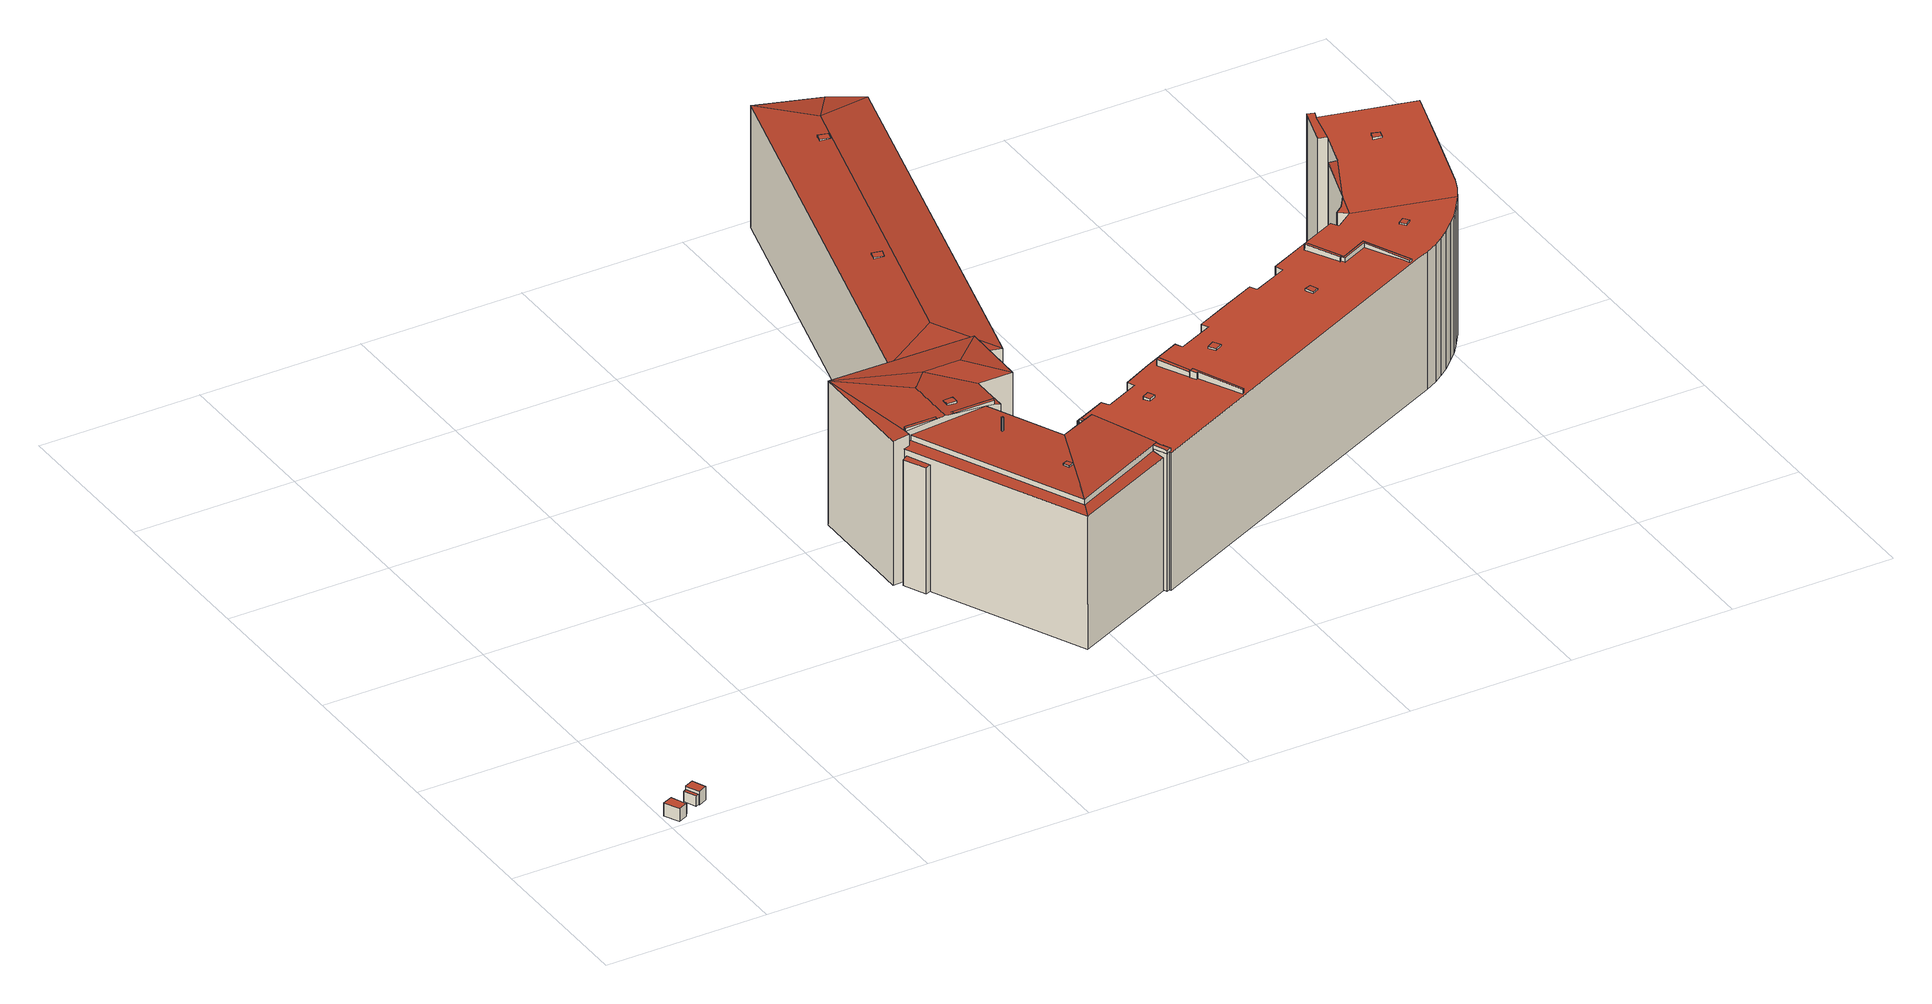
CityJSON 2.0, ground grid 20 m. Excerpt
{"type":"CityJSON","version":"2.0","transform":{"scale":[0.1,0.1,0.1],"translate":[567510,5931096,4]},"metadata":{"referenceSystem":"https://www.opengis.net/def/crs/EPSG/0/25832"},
"CityObjects":{
"building1":{"type":"Building","attributes":{"Grundfläche 2D":"2.468364","Grundhöhe NN":"4.479"},"geometry":[{"type":"Solid","lod":"3","boundaries":[[[[0,1,2,3,4]],[[1,0,5,6]],[[2,1,6,7]],[[8,4,3,2,7,9]],[[0,4,8,5]],[[9,7,6,5,8]]]],"semantics":{"surfaces":[{"type":"RoofSurface"},{"type":"WallSurface"},{"type":"GroundSurface"}],"values":[[0,1,1,1,1,2]]}}]},
"building2":{"type":"Building","attributes":{"Grundfläche 2D":"0.729682","Grundhöhe NN":"4.518"},"geometry":[{"type":"Solid","lod":"3","boundaries":[[[[10,11,12,13]],[[14,9,13,12]],[[9,15,10,13]],[[15,16,11,10]],[[16,14,12,11]],[[16,15,9,14]]]],"semantics":{"surfaces":[{"type":"RoofSurface"},{"type":"WallSurface"},{"type":"GroundSurface"}],"values":[[0,1,1,1,1,2]]}}]},
"building3":{"type":"Building","attributes":{"Grundfläche 2D":"0.786832","Grundhöhe NN":"4.550"},"geometry":[{"type":"Solid","lod":"3","boundaries":[[[[17,18,19,20]],[[21,22,20,19]],[[22,23,17,20]],[[23,24,18,17]],[[24,21,19,18]],[[24,23,22,21]]]],"semantics":{"surfaces":[{"type":"RoofSurface"},{"type":"WallSurface"},{"type":"GroundSurface"}],"values":[[0,1,1,1,1,2]]}}]},
"building4":{"type":"Building","attributes":{"Grundfläche 2D":"2.232279","Grundhöhe NN":"4.550"},"geometry":[{"type":"Solid","lod":"3","boundaries":[[[[25,26,27,28,29]],[[30,27,26,25,31,21]],[[28,27,30,32]],[[29,28,32,33]],[[25,29,33,31]],[[30,21,31,33,32]]]],"semantics":{"surfaces":[{"type":"RoofSurface"},{"type":"WallSurface"},{"type":"GroundSurface"}],"values":[[0,1,1,1,1,2]]}}]},
"building5":{"type":"Building","attributes":{"Grundfläche 2D":"1196.342025","Grundhöhe NN":"4.198"},"children":["building5-1","building5-2","building5-3","building5-4","building5-5","building5-6"],"geometry":[{"type":"MultiSurface","lod":"3","boundaries":[[[34,35,36,37]],[[34,37,38]],[[39,36,35]],[[39,40,37,36]],[[38,37,40]],[[41,42,43,44]],[[45,46,47,41,44]],[[48,41,49,50]],[[47,49,41]],[[49,47,46,51,52,53,54,55,56]],[[56,57,50,49]],[[48,50,57]],[[52,58,59,60]],[[60,59,61,62,63,64,65]],[[66,67,68,69]],[[67,70,71,72,73,68]],[[74,75,76,77,78,79]],[[80,81,79,78]],[[82,83,84,85]],[[86,87,88,89]],[[90,91,92,93]],[[94,95,91,90,96,97]],[[71,70,98,99]],[[72,71,99,100]],[[73,72,100,101]],[[68,73,101,102]],[[69,68,102,103]],[[35,34,104,105]],[[91,95,106,107,39,35,105,108,92]],[[107,109,110,40,39]],[[34,38,111,112,104]],[[38,40,110,111]],[[87,113,114,78,77,115,116,88]],[[80,78,114,117]],[[81,80,117,118]],[[82,85,119,120]],[[83,82,120,121]],[[89,88,116,122]],[[86,89,122,123]],[[87,86,123,113]],[[93,92,108,124]],[[94,97,125,126]],[[95,94,126,106]],[[42,41,127,128]],[[76,43,42,128,115,77]],[[43,76,75,44]],[[54,53,52,66,69]],[[51,46,45,44,75,74,58,52]],[[84,56,55,54,69,103,119,85]],[[129,57,56,84,83,121]],[[96,48,57,129,125,97]],[[124,127,41,48,96,90,93]],[[58,74,79,59]],[[130,63,62,61,59,79,81,118]],[[65,64,63,130,131]],[[67,60,65,131,98,70]],[[60,67,66,52]],[[132,133,134,109]],[[112,135,136,137,133,132,138]],[[138,132,109,107,106,126,125,129,121,120,119,103,102,101,100,99,98,131,130,118,117,114,113,123,122,116,115,128,127,124,108,105,104,112]]],"semantics":{"surfaces":[{"type":"RoofSurface"},{"type":"WallSurface"},{"type":"GroundSurface"}],"values":[0,0,0,0,0,0,0,0,0,0,0,0,0,0,0,0,0,0,0,0,0,0,1,1,1,1,1,1,1,1,1,1,1,1,1,1,1,1,1,1,1,1,1,1,1,1,1,1,1,1,1,1,1,1,1,1,1,1,1,2]}}]},
"building5-1":{"type":"BuildingInstallation","parents":["building5"],"geometry":[{"type":"MultiSurface","lod":"3","boundaries":[[[139,140,141,142]],[[139,142,143,144]],[[142,141,145,143]],[[140,139,144,146]],[[141,140,146,145]]],"semantics":{"surfaces":[{"type":"RoofSurface"},{"type":"WallSurface"}],"values":[0,1,1,1,1]}}]},
"building5-2":{"type":"BuildingInstallation","parents":["building5"],"geometry":[{"type":"MultiSurface","lod":"3","boundaries":[[[147,148,149,150]],[[150,149,151,152]],[[147,150,152,153]],[[148,147,153,154]],[[149,148,154,151]]],"semantics":{"surfaces":[{"type":"RoofSurface"},{"type":"WallSurface"}],"values":[0,1,1,1,1]}}]},
"building5-3":{"type":"BuildingInstallation","parents":["building5"],"geometry":[{"type":"MultiSurface","lod":"3","boundaries":[[[155,156,51,157]],[[158,159,160,161,45]],[[161,44,45]],[[157,51,52,53]],[[53,162,155,157]],[[156,155,162,163]],[[164,165,160,159,158]],[[165,44,161,160]]],"semantics":{"surfaces":[{"type":"RoofSurface"},{"type":"WallSurface"}],"values":[0,0,1,1,1,1,1,1]}}]},
"building5-4":{"type":"BuildingInstallation","parents":["building5"],"geometry":[{"type":"MultiSurface","lod":"3","boundaries":[[[166,167,168,169]],[[169,168,170,171]],[[166,169,171,172]],[[167,166,172,173]],[[168,167,173,170]]],"semantics":{"surfaces":[{"type":"RoofSurface"},{"type":"WallSurface"}],"values":[0,1,1,1,1]}}]},
"building5-5":{"type":"BuildingInstallation","parents":["building5"],"geometry":[{"type":"MultiSurface","lod":"3","boundaries":[[[174,175,176,177]],[[177,176,178,179]],[[174,177,179,180]],[[175,174,180,181]],[[176,175,181,178]]],"semantics":{"surfaces":[{"type":"RoofSurface"},{"type":"WallSurface"}],"values":[0,1,1,1,1]}}]},
"building5-6":{"type":"BuildingInstallation","parents":["building5"],"geometry":[{"type":"MultiSurface","lod":"3","boundaries":[[[182,183,184,185,186,187,188,189]],[[182,189,190,191]],[[183,182,191,192]],[[184,183,192,193]],[[185,184,193,194]],[[186,185,194,195]],[[187,186,195,196]],[[188,187,196,197]],[[189,188,197,190]]],"semantics":{"surfaces":[{"type":"RoofSurface"},{"type":"WallSurface"}],"values":[0,1,1,1,1,1,1,1,1]}}]},
"building6":{"type":"Building","attributes":{"Grundfläche 2D":"890.609261","Grundhöhe NN":"4.258"},"children":["building6-1","building6-2","building6-3","building6-4","building6-5","building6-6","building6-7","building6-8","building6-9","building6-10","building6-11"],"geometry":[{"type":"Solid","lod":"3","boundaries":[[[[198,199,200,201,202,203,204,205,206,207,208,209]],[[208,207,210,211,212]],[[213,198,209]],[[198,214,215,199]],[[216,217,218,219,220,221,200,199,222,223,224,225,226,227,228,229,230,231,232,233,234,235,236,237,238,239,240,241,242,243,244,245,246,247,248,249,250,251,252]],[[247,253,248]],[[253,247,254,255,256,249,257]],[[257,249,248]],[[257,248,253]],[[207,206,258,259]],[[210,207,259,260]],[[211,210,260,261]],[[212,211,261,262]],[[209,208,263,264]],[[208,212,262,263]],[[213,209,264,265]],[[198,213,265,266]],[[214,198,266,267]],[[215,214,267,268]],[[199,215,268,269]],[[222,199,269,270]],[[223,222,270,271]],[[224,223,271,272]],[[225,224,272,273]],[[226,225,273,274]],[[227,226,274,275]],[[276,229,228,227,275,277]],[[230,229,276,278]],[[231,230,278,279]],[[232,231,279,280]],[[233,232,280,281]],[[234,233,281,282]],[[235,234,282,283]],[[236,235,283,284]],[[238,237,285,286]],[[237,236,284,285]],[[287,240,239,238,286,288]],[[241,240,287,289]],[[242,241,289,290]],[[247,246,245,244,291,292]],[[244,243,242,290,291]],[[293,255,254,247,292,294]],[[256,255,293,295]],[[249,256,295,296]],[[250,249,296,297]],[[298,252,251,250,297,299]],[[216,252,298,300]],[[217,216,300,301]],[[218,217,301,302]],[[219,218,302,303]],[[220,219,303,304]],[[221,220,304,305]],[[200,221,305,306]],[[201,200,306,307]],[[202,201,307,308]],[[203,202,308,309]],[[206,205,204,310,311,258]],[[204,203,309,310]],[[289,287,288,286,285,284,283,282,281,280,279,278,276,277,275,274,273,272,271,270,269,268,267,266,265,264,263,262,261,260,259,258,311,310,309,308,307,306,305,304,303,302,301,300,298,299,297,296,295,293,294,292,291,290]]]],"semantics":{"surfaces":[{"type":"RoofSurface"},{"type":"WallSurface"},{"type":"GroundSurface"}],"values":[[0,0,0,0,0,0,0,0,0,1,1,1,1,1,1,1,1,1,1,1,1,1,1,1,1,1,1,1,1,1,1,1,1,1,1,1,1,1,1,1,1,1,1,1,1,1,1,1,1,1,1,1,1,1,1,1,1,1,2]]}}]},
"building6-1":{"type":"BuildingInstallation","parents":["building6"],"geometry":[{"type":"MultiSurface","lod":"3","boundaries":[[[312,313,314,315]],[[315,314,316,317]],[[312,315,317,318]],[[313,312,318,319]],[[314,313,319,316]]],"semantics":{"surfaces":[{"type":"RoofSurface"},{"type":"WallSurface"}],"values":[0,1,1,1,1]}}]},
"building6-2":{"type":"BuildingInstallation","parents":["building6"],"geometry":[{"type":"MultiSurface","lod":"3","boundaries":[[[320,321,322,323]],[[321,320,324,325]],[[323,322,326,327]],[[320,323,327,324]],[[322,321,325,326]]],"semantics":{"surfaces":[{"type":"RoofSurface"},{"type":"WallSurface"}],"values":[0,1,1,1,1]}}]},
"building6-3":{"type":"BuildingInstallation","parents":["building6"],"geometry":[{"type":"MultiSurface","lod":"3","boundaries":[[[328,329,330,331,332,333,334,335,336,337,338]],[[339,340,331,330]],[[341,332,331,340,342]],[[341,343,333,332]],[[343,344,334,333]],[[344,345,335,334]],[[346,336,335,345,347]],[[346,348,337,336]],[[349,338,337,348,350]],[[349,351,328,338]],[[351,352,339,330,329,328]]],"semantics":{"surfaces":[{"type":"RoofSurface"},{"type":"WallSurface"}],"values":[0,1,1,1,1,1,1,1,1,1,1]}}]},
"building6-4":{"type":"BuildingInstallation","parents":["building6"],"geometry":[{"type":"MultiSurface","lod":"3","boundaries":[[[353,354,355,356]],[[356,355,357,358]],[[358,359,353,356]],[[354,353,359,360]]],"semantics":{"surfaces":[{"type":"RoofSurface"},{"type":"WallSurface"}],"values":[0,1,1,1]}}]},
"building6-5":{"type":"BuildingInstallation","parents":["building6"],"geometry":[{"type":"MultiSurface","lod":"3","boundaries":[[[361,362,363,364,62,61,365,366,367]],[[255,256,366,365,61]],[[256,249,368,361,367,366]],[[362,361,368,248]],[[364,363,362,248,253,257]],[[62,364,257,254]],[[254,255,61,62]]],"semantics":{"surfaces":[{"type":"RoofSurface"},{"type":"WallSurface"}],"values":[0,1,1,1,1,1,1]}}]},
"building6-6":{"type":"BuildingInstallation","parents":["building6"],"geometry":[{"type":"MultiSurface","lod":"3","boundaries":[[[369,370,371,372]],[[372,371,245,246]],[[246,373,369,372]],[[370,369,373,374]],[[371,370,374,245]]],"semantics":{"surfaces":[{"type":"RoofSurface"},{"type":"WallSurface"}],"values":[0,1,1,1,1]}}]},
"building6-7":{"type":"BuildingInstallation","parents":["building6"],"geometry":[{"type":"MultiSurface","lod":"3","boundaries":[[[375,376,377,378]],[[242,243,376,375]],[[377,376,243,379]],[[240,241,378,377,379]],[[241,242,375,378]]],"semantics":{"surfaces":[{"type":"RoofSurface"},{"type":"WallSurface"}],"values":[0,1,1,1,1]}}]},
"building6-8":{"type":"BuildingInstallation","parents":["building6"],"geometry":[{"type":"MultiSurface","lod":"3","boundaries":[[[380,381,382,383,384,385,386]],[[355,354,360,387,384,383,382]],[[385,384,387,388]],[[388,389,386,385]],[[389,390,380,386]],[[390,391,381,380]],[[357,355,382,381,391]]],"semantics":{"surfaces":[{"type":"RoofSurface"},{"type":"WallSurface"}],"values":[0,1,1,1,1,1,1]}}]},
"building6-9":{"type":"BuildingInstallation","parents":["building6"],"geometry":[{"type":"MultiSurface","lod":"3","boundaries":[[[392,393,394,395]],[[395,394,396,397]],[[392,395,397,398]],[[398,399,393,392]],[[399,396,394,393]]],"semantics":{"surfaces":[{"type":"RoofSurface"},{"type":"WallSurface"}],"values":[0,1,1,1,1]}}]},
"building6-10":{"type":"BuildingInstallation","parents":["building6"],"geometry":[{"type":"MultiSurface","lod":"3","boundaries":[[[400,401,402,403,404]],[[405,406,402,401]],[[403,402,406,407]],[[407,408,404,403]],[[408,409,405,401,400,404]]],"semantics":{"surfaces":[{"type":"RoofSurface"},{"type":"WallSurface"}],"values":[0,1,1,1,1]}}]},
"building6-11":{"type":"BuildingInstallation","parents":["building6"],"geometry":[{"type":"MultiSurface","lod":"3","boundaries":[[[410,411,412,413]],[[413,412,414,415]],[[410,413,415,416]],[[411,410,416,417]],[[412,411,417,414]]],"semantics":{"surfaces":[{"type":"RoofSurface"},{"type":"WallSurface"}],"values":[0,1,1,1,1]}}]}
},
"vertices":[
[2,21,22],[11,3,22],[22,8,22],[21,10,22],[14,26,22],[2,21,5],[11,3,5],[22,8,5],[14,26,5],[21,10,5],
[25,12,18],[19,26,18],[15,24,18],[21,10,18],[15,24,5],[25,12,5],[19,26,5],
[42,20,18],[46,22,18],[39,37,18],[35,35,18],[39,37,5],[35,35,5],[42,20,5],[46,22,5],
[39,38,22],[39,37,22],[47,21,22],[57,26,22],[50,43,22],[47,21,5],[39,38,5],[57,26,5],[50,43,5],
[678,988,157],[544,467,157],[620,511,163],[727,925,163],[755,963,157],[666,435,157],[795,940,157],[450,436,185],[449,297,185],[469,297,187],[469,304,187],[514,304,191],[518,304,192],[518,367,192],[630,434,185],[542,393,190],[589,393,190],[522,304,191],[569,304,187],[579,304,186],[586,303,185],[586,332,185],[586,350,185],[629,350,185],[475,304,181],[571,99,181],[612,212,187],[688,154,182],[693,156,182],[694,157,182],[679,190,184],[658,233,187],[569,304,172],[612,212,172],[619,231,171],[586,303,171],[653,231,172],[648,243,171],[651,244,171],[650,246,171],[475,304,174],[469,304,173],[469,297,173],[463,297,171],[564,81,171],[571,99,174],[693,141,171],[688,154,174],[597,332,163],[597,350,163],[586,350,163],[586,332,163],[471,264,162],[477,266,163],[464,294,163],[458,291,162],[594,435,137],[600,452,137],[555,464,130],[547,435,130],[639,404,130],[646,440,130],[630,434,132],[630,404,132],[653,231,2],[648,243,2],[651,244,2],[650,246,2],[619,231,2],[586,303,2],[678,988,2],[544,467,2],[646,440,2],[666,435,2],[555,464,2],[793,931,2],[795,940,2],[755,963,2],[735,970,2],[477,266,2],[564,81,2],[463,297,2],[464,294,2],[693,141,2],[688,154,2],[586,332,2],[597,332,2],[597,350,2],[458,291,2],[471,264,2],[547,435,2],[630,404,2],[639,404,2],[450,436,2],[449,297,2],[629,350,2],[694,157,2],[658,233,2],[733,966,2],[733,966,24],[793,931,24],[735,970,33],[734,969,33],[733,967,29],[733,967,2],
[648,659,163],[636,662,163],[634,653,163],[645,650,163],[645,650,162],[648,659,162],[634,653,161],[636,662,161],
[714,880,164],[716,889,164],[704,892,164],[702,883,164],[704,892,162],[702,883,162],[714,880,163],[716,889,163],
[580,308,191],[522,308,191],[579,304,191],[514,308,191],[472,308,191],[469,308,191],[469,304,191],[580,308,186],[572,308,186],[472,308,187],[469,308,187],
[543,331,192],[531,331,192],[531,322,192],[543,322,192],[531,322,190],[543,322,189],[543,331,189],[531,331,190],
[593,161,186],[589,168,186],[583,165,186],[586,158,186],[583,165,184],[586,158,184],[593,161,184],[589,168,184],
[561,257,202],[560,257,202],[560,256,202],[560,255,202],[561,255,202],[562,255,202],[562,256,202],[562,257,202],[562,257,185],[561,257,185],[560,257,185],[560,256,185],[560,255,185],[561,255,185],[562,255,185],[562,256,185],
[1121,490,173],[1110,457,173],[1223,421,178],[1227,428,178],[1231,435,178],[1234,442,178],[1237,450,178],[1261,528,178],[1285,606,178],[1176,640,173],[1167,600,173],[1152,554,173],[1179,648,173],[1171,651,173],[1156,603,173],[1142,557,172],[1109,473,173],[1099,465,173],[1154,350,178],[1165,358,178],[1176,366,178],[1189,378,178],[1201,390,178],[1212,405,178],[1088,441,173],[1083,451,172],[988,406,173],[992,396,173],[948,376,173],[944,385,173],[897,364,173],[861,347,173],[865,338,173],[821,318,173],[817,327,173],[771,306,173],[734,287,173],[738,278,173],[695,258,173],[690,267,173],[649,248,173],[650,246,173],[651,244,173],[648,243,173],[653,231,174],[657,233,174],[658,233,174],[675,198,175],[679,190,176],[694,157,177],[697,147,178],[699,138,178],[700,136,178],[1124,335,178],[1139,342,178],[697,148,178],[693,156,177],[688,154,177],[695,136,178],[696,148,178],[1285,606,3],[1176,640,3],[1179,648,3],[1171,651,3],[1156,603,3],[1167,600,3],[1152,554,3],[1142,557,3],[1121,490,3],[1109,473,3],[1099,465,3],[1110,457,3],[1088,441,3],[1083,451,3],[988,406,3],[992,396,3],[948,376,3],[944,385,3],[861,347,3],[897,364,3],[865,338,3],[821,318,3],[817,327,3],[771,306,3],[734,287,3],[738,278,3],[695,258,3],[690,267,3],[649,248,3],[651,244,3],[650,246,3],[648,243,3],[653,231,3],[658,233,3],[694,157,3],[688,154,3],[693,156,3],[695,136,3],[699,138,3],[700,136,3],[1139,342,3],[1124,335,3],[1154,350,3],[1165,358,3],[1176,366,3],[1189,378,3],[1201,390,3],[1212,405,3],[1223,421,3],[1227,428,3],[1231,435,3],[1234,442,3],[1237,450,3],[1261,528,3],
[743,244,178],[739,252,178],[731,248,178],[735,240,178],[731,248,174],[735,240,175],[743,244,175],[739,252,174],
[1214,565,178],[1216,573,178],[1207,576,178],[1204,568,178],[1214,565,176],[1216,573,176],[1207,576,175],[1204,568,175],
[1055,375,181],[1035,417,181],[1034,419,181],[1031,418,181],[1051,376,181],[1052,377,181],[1055,372,181],[1087,387,181],[1112,333,181],[1115,334,181],[1088,391,181],[1034,419,173],[1031,418,173],[1051,376,175],[1032,415,173],[1052,377,175],[1055,372,175],[1087,387,175],[1112,333,178],[1108,342,178],[1115,334,178],[1088,391,175],[1112,340,178],[1055,375,175],[1035,417,173],
[778,300,181],[796,259,181],[800,261,181],[782,302,181],[800,261,175],[782,302,173],[778,300,173],[796,259,175],
[701,139,182],[697,147,182],[697,148,182],[696,148,182],[693,141,182],[695,136,182],[699,138,182],[701,139,178],
[687,193,177],[683,202,177],[675,198,177],[679,190,177],[687,193,176],[683,202,175],
[653,231,178],[657,233,178],[652,245,178],[648,243,178],[652,245,173],
[825,198,184],[827,199,184],[800,261,184],[796,259,184],[795,259,184],[799,251,184],[801,252,184],[795,259,175],[799,251,176],[801,252,176],[825,198,178],[827,199,178],
[1001,339,178],[997,348,178],[989,345,178],[993,335,178],[989,345,175],[993,335,176],[1001,339,176],[997,348,175],
[1145,409,178],[1143,408,178],[1148,401,178],[1155,406,178],[1150,413,178],[1143,408,176],[1148,401,176],[1155,406,176],[1150,413,176],[1145,409,176],
[856,296,177],[851,305,177],[842,300,177],[847,291,177],[842,300,174],[847,291,175],[856,296,175],[851,305,174]
]}
